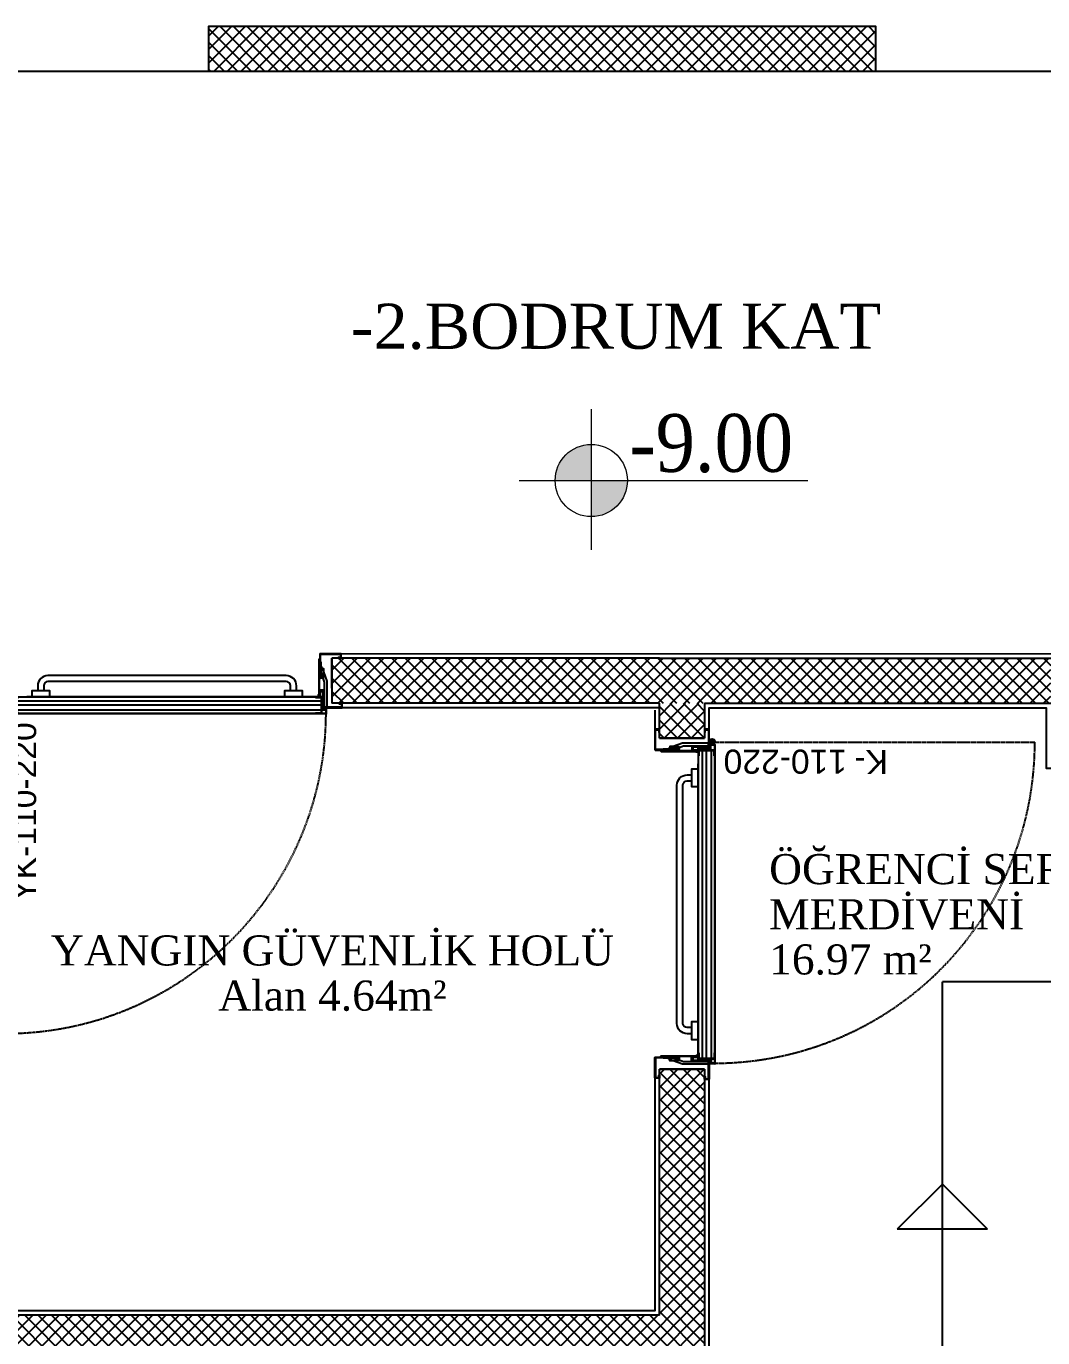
# Model space of a CAD drawing. Header units: millimetres. Extents: x -29311 to -3405, y 28913 to 42880.
# Drawn here: x -8239.8 to -7902, y 40091.9 to 40527.8 of the extents above; entities that cross this region are included whole.
import ezdxf
from ezdxf.enums import TextEntityAlignment as Align

# ---------------------------------------------------------------- set-up
doc = ezdxf.new("R2010")
doc.units = ezdxf.units.MM
doc.linetypes.add('HIDDEN', pattern=[0.375, 0.25, -0.125])
for name, color, linetype in [('1.2 mm sac', 7, 'Continuous'), ('A-DOSEME-GOR0.1', 77, 'Continuous'), ('A-DUVAR', 53, 'Continuous'), ('A-DUVAR-ALCIPAN', 9, 'Continuous'), ('A-DUVAR-TARAMA', 251, 'Continuous'), ('A-KAPI', 214, 'Continuous'), ('A-KAPI-AKSESUAR', 206, 'Continuous'), ('A-KAPI-METAL', 84, 'Continuous'), ('A-KAPI-PROFIL', 206, 'Continuous'), ('A-MERDIVEN', 125, 'Continuous'), ('A-SIVA-IC', 97, 'Continuous'), ('A-YALITIM-ISI', 251, 'BATTING'), ('A-YAZI', 136, 'Continuous'), ('level', 10, 'Continuous'), ('symbol', 8, 'Continuous')]:
    doc.layers.add(name, color=color, linetype=linetype)
doc.layers.add('kot-plan', color=93, linetype='Continuous', lineweight=20)
doc.layers.add('tarama-betonarme', color=252, linetype='Continuous', lineweight=13)
doc.styles.add('malznot', font='times.ttf', dxfattribs={"width": 0.9})
doc.styles.get("Standard").update_dxf_attribs({"font": 'arial.ttf'})
doc.styles.add('YAZ', font='times.ttf', dxfattribs={"height": 0.12})
doc.styles.add('YAZ-50', font='times.ttf', dxfattribs={"width": 0.9})
doc.linetypes.add('BATTING', pattern='A,0.00254,-2.54,[134,ltypeshp.shx,S=2.54,R=0,X=-2.54,Y=0],-5.08,[134,ltypeshp.shx,S=2.54,R=180,X=2.54,Y=0],-2.54', length=10.16254)
pattern_1 = [(45, (-57572.96624000469, 58858.54602812048), (-2.209708691207957, 2.209708691207957), []), (135, (-57572.96624000469, 58858.54602812048), (-2.209708691207957, -2.209708691207957), [])]

# ---------------------------------------------------------------- blocks, each defined once
blk = doc.blocks.new('YANGIN KAPISI5')
at = {"color": 8, "linetype": 'HIDDEN'}
blk.add_lwpolyline([(83929.75272290962, 15624.23903811965), (84036.45752197698, 15624.23903811965, -0.4114384097281424), (83930.76472290479, 15517.5390381196, -0.002371067356934), (83929.75272290962, 15517.53423905231)], format="xyb", dxfattribs=at)
for radius in [1, 0.5, 0.4]:
    blk.add_circle((83929.22917999499, 15624.35903811964), radius)
at = {"linetype": 'ByBlock', "ltscale": 12}
blk.add_arc((83924.71326856165, 15621.67567459741), 0.0344747116547556, 104.5866254000189, 171.4164145744973, dxfattribs=at)
at = {"layer": '1.2 mm sac', "color": 0}
blk.add_line((83928.48917999498, 15621.70903811965), (83924.70458633098, 15621.70903811965), dxfattribs=at)
at = {"layer": 'A-DUVAR'}
for p, q in [((83926.72917999512, 15625.55903811972), (83911.72917999512, 15625.55903811965)), ((83911.72917999512, 15515.55903811972), (83926.72917999512, 15515.55903811972))]:
    blk.add_line(p, q, dxfattribs=at)
for points in [[(83921.72917999442, 15625.55903811964), (83911.72917999495, 15625.55903811964)], [(83921.72917999442, 15515.55903811965), (83911.72917999495, 15515.55903811965)]]:
    blk.add_lwpolyline(points, dxfattribs=at)
at = {"layer": 'A-DUVAR-ALCIPAN', "linetype": 'ByBlock', "ltscale": 12}
for p, q in [((83925.87917999498, 15621.50903811964), (83925.87917999498, 15519.20903811965)), ((83928.87917999508, 15621.50903811964), (83928.879179995, 15517.50903811962))]:
    blk.add_line(p, q, dxfattribs=at)
at = {"layer": 'A-KAPI-AKSESUAR', "ltscale": 12}
for points in [[(83922.52917999496, 15527.35903811962), (83920.92917999483, 15527.35903811962, -0.4142135623730969), (83917.52917999482, 15530.75903811964), (83917.52917999482, 15609.95903811958, -0.4142135623730951), (83920.92917999483, 15613.3590381196), (83922.52917999496, 15613.3590381196)], [(83922.52917999496, 15529.35903811963), (83920.92917999483, 15529.35903811963, -0.4142135623730959), (83919.5291799948, 15530.75903811964), (83919.5291799948, 15609.95903811958, -0.4142135623730951), (83920.92917999483, 15611.3590381196), (83922.52917999496, 15611.3590381196)]]:
    blk.add_lwpolyline(points, format="xyb", dxfattribs=at)
for points in [[(83924.52917999498, 15615.35903811958), (83924.52917999498, 15609.3590381196), (83922.52917999496, 15609.3590381196), (83922.52917999496, 15615.35903811958)], [(83924.52917999498, 15531.35903811962), (83924.52917999498, 15525.35903811963), (83922.52917999496, 15525.35903811963), (83922.52917999496, 15531.35903811962)]]:
    blk.add_lwpolyline(points, close=True, dxfattribs=at)
at = {"layer": 'A-KAPI-METAL'}
for p, q in [((83924.52917999499, 15621.77903811966), (83924.52917999499, 15601.52811836518)), ((83928.45183314732, 15621.85903811964), (83924.609179995, 15621.85903811964)), ((83924.67917999503, 15621.70903811965), (83930.07917999501, 15621.70903811965)), ((83924.67917999503, 15621.70903811965), (83924.67917999503, 15619.70903811962)), ((83924.87917999498, 15621.50903811964), (83929.879179995, 15621.50903811964)), ((83924.87917999498, 15619.70903811962), (83924.87917999498, 15621.50903811964)), ((83928.329179995, 15623.27903811965), (83928.329179995, 15621.91996378206)), ((83928.329179995, 15621.91996378206), (83928.479179995, 15621.91996378206)), ((83930.14917999502, 15623.35903811964), (83928.409179995, 15623.35903811964)), ((83930.07917999501, 15623.20903811962), (83928.479179995, 15623.20903811962)), ((83928.479179995, 15621.89903811964), (83928.479179995, 15623.20903811962)), ((83928.479179995, 15623.16280388455), (83928.62917999498, 15623.16280388455)), ((83928.62917999498, 15623.16280388455), (83928.62917999498, 15621.79636475926)), ((83930.07917999501, 15623.20903811962), (83928.87917999508, 15623.20903811962)), ((83929.879179995, 15619.70903811962), (83929.879179995, 15621.50903811964)), ((83930.07917999501, 15517.50903811962), (83930.07917999501, 15623.20903811962)), ((83930.07917999501, 15621.70903811965), (83930.07917999501, 15619.70903811962)), ((83930.22917999497, 15517.43903811962), (83930.22917999497, 15623.27903811965)), ((83924.52917999498, 15518.93903811962), (83924.52917999499, 15616.99673882454)), ((83924.67917999496, 15519.00903811964), (83924.67917999503, 15619.70903811962)), ((83924.67917999503, 15619.70903811962), (83924.87917999498, 15619.70903811962)), ((83929.879179995, 15619.70903811962), (83930.07917999501, 15619.70903811962)), ((83924.67917999503, 15519.00903811964), (83924.67917999503, 15521.00903811962)), ((83924.87917999498, 15521.00903811962), (83924.67917999503, 15521.00903811962)), ((83924.87917999498, 15519.20903811965), (83924.87917999498, 15521.00903811962)), ((83930.07917999501, 15521.00903811962), (83929.879179995, 15521.00903811962)), ((83929.879179995, 15521.00903811962), (83929.879179995, 15519.20903811965)), ((83930.07917999501, 15519.00903811964), (83930.07917999501, 15521.00903811962)), ((83928.45183314732, 15518.85903811964), (83924.609179995, 15518.85903811964)), ((83924.67917999503, 15519.00903811964), (83930.07917999501, 15519.00903811964)), ((83924.87917999498, 15519.20903811965), (83929.879179995, 15519.20903811965)), ((83928.329179995, 15517.43903811962), (83928.329179995, 15518.79811245721)), ((83928.329179995, 15518.79811245721), (83928.479179995, 15518.79811245721)), ((83930.14917999502, 15517.35903811964), (83928.409179995, 15517.35903811964)), ((83928.479179995, 15518.81903811964), (83928.479179995, 15517.50903811962)), ((83928.479179995, 15517.55527235467), (83928.62917999498, 15517.55527235467)), ((83930.07917999501, 15517.50903811962), (83928.479179995, 15517.50903811962)), ((83928.62917999498, 15517.55527235467), (83928.62917999498, 15518.92171148001)), ((83928.879179995, 15517.50903811962), (83930.07917999501, 15517.50903811962))]:
    blk.add_line(p, q, dxfattribs=at)
for points in [[(83910.22917999496, 15628.45903811963), (83910.22917999496, 15621.65903811964, 0.4142135623730951), (83910.32917999497, 15621.55903811964), (83918.32074403192, 15621.55903811964), (83918.32074403192, 15621.75903811962), (83910.47917999497, 15621.75903811964, -0.4142135623722708), (83910.42917999497, 15621.80903811962), (83910.42917999497, 15628.30903811964, -0.4142135623730951), (83910.47917999497, 15628.35903811963), (83911.47917999496, 15628.35903811963, -0.4142135623730951), (83911.52917999495, 15628.30903811964), (83911.52917999495, 15627.55903811964), (83911.72917999496, 15627.55903811964), (83911.72917999496, 15628.45903811963, 0.4142135623730951), (83911.62917999495, 15628.55903811964), (83910.32917999497, 15628.55903811964, 0.414213562373094)], [(83926.82917999501, 15628.55903811964, 0.4142135623730951), (83926.72917999499, 15628.45903811963), (83926.72917999499, 15627.55903811964), (83926.92917999504, 15627.55903811964), (83926.92917999504, 15628.30903811964, -0.4142135623730951), (83926.97917999497, 15628.35903811963), (83927.97917999497, 15628.35903811963, -0.4142135623730951), (83928.029179995, 15628.30903811964), (83928.029179995, 15622.90903811961, -0.4142135623730951), (83927.97917999497, 15622.85903811962), (83922.52917999496, 15622.85903811962, 0.4142135630664911), (83922.42917999497, 15622.73445018049), (83922.42917999497, 15621.45903811963, 0.4141538492969318), (83922.52915960725, 15621.35903812169), (83923.97917999495, 15621.35743542514), (83913.71811366129, 15621.35903811989), (83912.30465890173, 15621.35903811963), (83913.71811366129, 15621.35903811989), (83913.71811366129, 15621.55903811964), (83912.30465890173, 15621.55903811964, 1), (83912.30465890173, 15621.15903811962), (83924.004448734, 15621.15903811964, 0.9385834297121272), (83923.97917999495, 15621.55743542516), (83922.67917999499, 15621.55903811964, -0.4142135623730744), (83922.629179995, 15621.60903811962), (83922.62917999498, 15622.60515251321, -0.4142135580876706), (83922.67917999423, 15622.65903811961), (83928.12917999497, 15622.65903811965, 0.4142135623730951), (83928.22917999499, 15622.75903811964), (83928.22917999499, 15628.45903811963, 0.4142135623730951), (83928.12917999497, 15628.55903811964)], [(83910.22917999496, 15512.65903811964), (83910.22917999496, 15519.45903811963, -0.4142135623730951), (83910.32917999497, 15519.55903811963), (83918.32074403192, 15519.55903811963), (83918.32074403192, 15519.35903811966), (83910.47917999497, 15519.35903811962, 0.4142135623722708), (83910.42917999497, 15519.30903811963), (83910.42917999497, 15512.80903811964, 0.4142135623730951), (83910.47917999497, 15512.75903811964), (83911.47917999496, 15512.75903811964, 0.4142135623730951), (83911.52917999495, 15512.80903811964), (83911.52917999495, 15513.55903811964), (83911.72917999496, 15513.55903811964), (83911.72917999496, 15512.65903811964, -0.4142135623730951), (83911.62917999495, 15512.55903811964), (83910.32917999497, 15512.55903811964, -0.414213562373094)]]:
    blk.add_lwpolyline(points, format="xyb", close=True, dxfattribs=at)
for centre, radius, start, end in [((83924.609179995, 15621.77903811966), 0.08, 90, 180), ((83928.409179995, 15623.27903811965), 0.08, 90, 180), ((83928.43151094933, 15621.90227994695), 0.0477791519356333, 295.1719391064265, 356.1094781590514), ((83928.54774033513, 15621.79061553394), 0.0816423406992426, 267.7148258263045, 4.038091057959931), ((83930.14917999502, 15623.27903811965), 0.08, 0, 90), ((83924.60917999496, 15518.93903811962), 0.08, 180, 270), ((83928.409179995, 15517.43903811962), 0.08, 180, 270), ((83928.43151094933, 15518.81579629232), 0.0477791519356333, 3.890521840948548, 64.82806089357345), ((83928.54774033513, 15518.92746070532), 0.0816423406992426, 355.96190894204, 92.28517417369551), ((83930.14917999502, 15517.43903811962), 0.08, 270, 0)]:
    blk.add_arc(centre, radius, start, end, dxfattribs=at)
at = {"layer": 'A-KAPI-PROFIL'}
for points in [[(83912.9046589017, 15621.91226649099), (83912.9046589017, 15621.81226649102), (83914.47910414539, 15621.81226649102), (83915.83877177862, 15622.59727096504), (83918.21197685937, 15622.59727096504), (83918.21197685937, 15621.89727096506), (83918.31197685938, 15621.89727096506), (83918.31197685938, 15622.69727096504), (83915.81197685939, 15622.69727096504), (83914.45230922617, 15621.91226649099), (83912.9046589017, 15621.91226649099)], [(83912.9046589017, 15519.20580974828), (83912.9046589017, 15519.30580974826), (83914.47910414539, 15519.30580974826), (83915.83877177862, 15518.52080527424), (83918.21197685937, 15518.52080527424), (83918.21197685937, 15519.22080527422), (83918.31197685938, 15519.22080527422), (83918.31197685938, 15518.42080527423), (83915.81197685939, 15518.42080527423), (83914.45230922617, 15519.20580974828), (83912.9046589017, 15519.20580974828)]]:
    blk.add_lwpolyline(points, dxfattribs=at)
for points in [[(83919.32222490918, 15623.91226649099), (83916.27381548788, 15622.81226649102), (83915.21914669205, 15622.81226649102), (83915.21914669205, 15621.81226649102), (83916.44871816828, 15621.81226649102), (83919.66164702582, 15622.97163232897), (83928.029179995, 15622.97163232897), (83928.02917839716, 15623.91226649099)], [(83919.32222490918, 15517.20580974827), (83916.27381548788, 15518.30580974824), (83915.21914669205, 15518.30580974824), (83915.21914669205, 15519.30580974826), (83916.44871816828, 15519.30580974826), (83919.66164702582, 15518.14644391029), (83928.029179995, 15518.14644391029), (83928.02917839716, 15517.20580974827)]]:
    blk.add_lwpolyline(points, close=True, dxfattribs=at)
at = {"layer": 'A-KAPI-PROFIL', "color": 8}
for points in [[(83923.15332896585, 15621.58467828133, -0.4142135623730951), (83922.95332896581, 15621.78467828132), (83922.95332896581, 15622.43142378804, -0.4142135623625617), (83923.15332896585, 15622.63142378804), (83924.22917999492, 15622.63142378804, -0.4142135623667315), (83924.42917999493, 15622.43142378804), (83924.42917999494, 15621.03019256899, -0.4142135623779645), (83924.32917999497, 15620.93019256897), (83924.03107695452, 15620.93019256897, -1), (83924.03107695452, 15621.13019256898), (83924.17917999496, 15621.13019256897), (83924.17917999496, 15621.58467828134)], [(83923.15332896585, 15518.48527684251, -0.4142135623730951), (83922.95332896581, 15518.6852768425), (83922.95332896581, 15519.33202234923, -0.4142135623627848), (83923.15332896585, 15519.53202234922), (83924.17917999496, 15519.5320223492), (83924.17917999496, 15519.98650806156), (83924.03107695452, 15519.98650806156, -1), (83924.03107695452, 15520.18650806157), (83924.32917999494, 15520.18650806157, -0.4142135623957982), (83924.42917999494, 15520.08650806156), (83924.42917999497, 15518.95903811963), (83924.42917999493, 15518.68527684249, -0.4142135623481605), (83924.22917999492, 15518.48527684251)]]:
    blk.add_lwpolyline(points, format="xyb", close=True, dxfattribs=at)
at = {"layer": 'A-YALITIM-ISI', "linetype": 'BATTING', "ltscale": 0.001}
blk.add_line((83927.379179995, 15519.20903811965), (83927.379179995, 15621.50903811964), dxfattribs=at)
at = {"layer": 'DEFPOINTS', "linetype": 'ByBlock', "ltscale": 12}
for p, q in [((83911.72917999495, 15625.55903811964), (83926.729179995, 15625.55903811972)), ((83911.729179995, 15515.55903811964), (83926.72917999544, 15515.55903811972))]:
    blk.add_line(p, q, dxfattribs=at)
at = {"layer": 'level', "char_height": 8, "width": 13.98692588915583}
for s, insert, attachment_point, rotation in [('110-220', (83933.02716173441, 15621.8719831137), 9, 179.99999999999997), ('K-', (83987.65628610097, 15621.63556927715), 7, 180)]:
    blk.add_mtext(s, dxfattribs=dict(at, insert=insert, attachment_point=attachment_point, rotation=rotation))
blk = doc.blocks.new('KAPIYANGIN')
at = {"color": 8, "linetype": 'HIDDEN'}
blk.add_lwpolyline([(85085.64783953405, 20208.57188627676), (85192.35263860138, 20208.57188627676, 0.4114384097281424), (85086.65983952921, 20315.27188627682, 0.002371067356934), (85085.64783953405, 20315.27668534411)], format="xyb", dxfattribs=at)
for radius in [1, 0.5, 0.4]:
    blk.add_circle((85085.12429661941, 20208.45188627678), radius)
at = {"linetype": 'ByBlock', "ltscale": 12}
blk.add_arc((85080.60838518607, 20211.13524979901), 0.0344747116547556, 188.5835854255376, 255.4133746000063, dxfattribs=at)
at = {"layer": '1.2 mm sac', "color": 0}
blk.add_line((85084.38429661942, 20211.10188627676), (85080.59970295543, 20211.10188627676), dxfattribs=at)
at = {"layer": 'A-DUVAR'}
for points in [[(85077.62429661884, 20317.25188627677), (85067.62429661937, 20317.25188627677)], [(85077.62429661884, 20207.25188627677), (85067.62429661937, 20207.25188627677)]]:
    blk.add_lwpolyline(points, dxfattribs=at)
at = {"layer": 'A-DUVAR-ALCIPAN', "linetype": 'ByBlock', "ltscale": 12}
for p, q in [((85084.77429661951, 20211.30188627677), (85084.77429661942, 20315.30188627679)), ((85081.77429661942, 20211.30188627677), (85081.77429661942, 20313.60188627676))]:
    blk.add_line(p, q, dxfattribs=at)
at = {"layer": 'A-KAPI-AKSESUAR', "ltscale": 12}
for points in [[(85078.42429661937, 20305.4518862768), (85076.82429661923, 20305.4518862768, 0.4142135623730969), (85073.42429661923, 20302.05188627677), (85073.42429661923, 20222.85188627683, 0.4142135623730951), (85076.82429661923, 20219.45188627681), (85078.42429661937, 20219.45188627681)], [(85078.42429661937, 20303.45188627678), (85076.82429661923, 20303.45188627678, 0.4142135623730959), (85075.42429661923, 20302.05188627677), (85075.42429661923, 20222.85188627683, 0.4142135623730951), (85076.82429661923, 20221.45188627681), (85078.42429661937, 20221.45188627681)]]:
    blk.add_lwpolyline(points, format="xyb", dxfattribs=at)
for points in [[(85080.42429661939, 20301.45188627679), (85080.42429661939, 20307.45188627678), (85078.42429661937, 20307.45188627678), (85078.42429661937, 20301.45188627679)], [(85080.42429661939, 20217.45188627682), (85080.42429661939, 20223.45188627681), (85078.42429661937, 20223.45188627681), (85078.42429661937, 20217.45188627682)]]:
    blk.add_lwpolyline(points, close=True, dxfattribs=at)
at = {"layer": 'A-KAPI-METAL'}
for p, q in [((85084.22429661942, 20315.37188627679), (85084.22429661942, 20314.01281193921)), ((85084.22429661942, 20314.01281193921), (85084.37429661943, 20314.01281193921)), ((85086.04429661942, 20315.45188627676), (85084.30429661942, 20315.45188627676)), ((85084.37429661943, 20313.99188627676), (85084.37429661943, 20315.30188627679)), ((85085.97429661942, 20315.30188627679), (85084.37429661943, 20315.30188627679)), ((85084.37429661943, 20315.25565204173), (85084.52429661942, 20315.25565204173)), ((85084.52429661942, 20315.25565204173), (85084.52429661942, 20313.88921291641)), ((85084.77429661942, 20315.30188627679), (85085.97429661942, 20315.30188627679)), ((85085.97429661942, 20315.30188627679), (85085.97429661942, 20209.60188627679)), ((85086.12429661941, 20315.37188627679), (85086.12429661941, 20209.53188627677)), ((85080.42429661939, 20313.87188627679), (85080.42429661941, 20215.81418557186)), ((85084.34694977175, 20313.95188627676), (85080.50429661943, 20313.95188627676)), ((85080.57429661944, 20313.80188627677), (85085.97429661942, 20313.80188627677)), ((85080.57429661944, 20313.80188627677), (85080.57429661944, 20311.80188627679)), ((85080.57429661941, 20313.80188627677), (85080.57429661944, 20213.10188627679)), ((85080.77429661942, 20311.80188627679), (85080.57429661944, 20311.80188627679)), ((85080.77429661942, 20313.60188627676), (85085.77429661942, 20313.60188627676)), ((85080.77429661942, 20313.60188627676), (85080.77429661942, 20311.80188627679)), ((85085.77429661942, 20311.80188627679), (85085.77429661942, 20313.60188627676)), ((85085.97429661942, 20311.80188627679), (85085.77429661942, 20311.80188627679)), ((85085.97429661942, 20313.80188627677), (85085.97429661942, 20311.80188627679)), ((85080.42429661941, 20211.03188627674), (85080.42429661941, 20231.28280603124)), ((85084.34694977175, 20210.95188627676), (85080.50429661943, 20210.95188627676)), ((85080.57429661944, 20213.10188627679), (85080.77429661942, 20213.10188627679)), ((85080.57429661944, 20211.10188627676), (85080.57429661944, 20213.10188627679)), ((85080.57429661944, 20211.10188627676), (85085.97429661942, 20211.10188627676)), ((85080.77429661942, 20213.10188627679), (85080.77429661942, 20211.30188627677)), ((85080.77429661942, 20211.30188627677), (85085.77429661942, 20211.30188627677)), ((85084.22429661942, 20209.53188627677), (85084.22429661942, 20210.89096061435)), ((85084.22429661942, 20210.89096061435), (85084.37429661943, 20210.89096061435)), ((85086.04429661942, 20209.45188627679), (85084.30429661942, 20209.45188627679)), ((85084.37429661943, 20210.91188627677), (85084.37429661943, 20209.60188627679)), ((85084.37429661943, 20209.64812051187), (85084.52429661942, 20209.64812051187)), ((85085.97429661942, 20209.60188627679), (85084.37429661943, 20209.60188627679)), ((85084.52429661942, 20209.64812051187), (85084.52429661942, 20211.01455963715)), ((85085.97429661942, 20209.60188627679), (85084.77429661951, 20209.60188627679)), ((85085.77429661942, 20213.10188627679), (85085.97429661942, 20213.10188627679)), ((85085.77429661942, 20213.10188627679), (85085.77429661942, 20211.30188627677)), ((85085.97429661942, 20211.10188627676), (85085.97429661942, 20213.10188627679))]:
    blk.add_line(p, q, dxfattribs=at)
for points in [[(85066.12429661938, 20320.15188627676), (85066.12429661938, 20313.35188627679, 0.4142135623730951), (85066.22429661939, 20313.25188627678), (85074.21586065633, 20313.25188627678), (85074.21586065633, 20313.45188627675), (85066.37429661938, 20313.4518862768, -0.4142135623722708), (85066.32429661938, 20313.5018862768), (85066.32429661938, 20320.00188627677, -0.4142135623730951), (85066.37429661938, 20320.05188627676), (85067.37429661938, 20320.05188627676, -0.4142135623730951), (85067.42429661937, 20320.00188627677), (85067.42429661937, 20319.25188627677), (85067.62429661938, 20319.25188627677), (85067.62429661938, 20320.15188627676, 0.4142135623730951), (85067.5242966194, 20320.25188627677), (85066.22429661939, 20320.25188627677, 0.414213562373094)], [(85082.72429661942, 20320.65188627676, 0.4142135623730951), (85082.62429661941, 20320.55188627676), (85082.62429661941, 20319.65188627676), (85082.82429661944, 20319.65188627676), (85082.82429661944, 20320.40188627676, -0.4142135623730951), (85082.87429661941, 20320.45188627675), (85083.87429661943, 20320.45188627675, -0.4142135623730951), (85083.92429661943, 20320.40188627676), (85083.92429661943, 20314.60188627674, -0.4142135623730951), (85083.87429661943, 20314.55188627676), (85078.32429661942, 20314.55188627676, 0.4142135630664911), (85078.22429661942, 20314.42729833765), (85078.22429661937, 20313.15188627676, 0.4141538492969318), (85078.32427623165, 20313.05188627884), (85079.87429661938, 20313.05028358228), (85069.61323028571, 20313.05188627702), (85068.19977552614, 20313.05188627676), (85069.61323028571, 20313.05188627702), (85069.61323028571, 20313.25188627678), (85068.19977552614, 20313.25188627678, 1), (85068.19977552614, 20312.85188627675), (85079.89956535847, 20312.85188627677, 0.9385834297121272), (85079.87429661938, 20313.25028358229), (85078.47429661942, 20313.25188627678, -0.4142135623730744), (85078.42429661943, 20313.30188627677), (85078.42429661937, 20314.29800067037, -0.4142135580876706), (85078.47429661866, 20314.35188627674), (85084.02429661942, 20314.35188627679, 0.4142135623730951), (85084.12429661941, 20314.45188627678), (85084.12429661941, 20320.55188627676, 0.4142135623730951), (85084.02429661942, 20320.65188627676)], [(85066.12429661938, 20204.35188627679), (85066.12429661938, 20211.15188627676, -0.4142135623730951), (85066.22429661939, 20211.25188627677), (85074.21586065633, 20211.25188627677), (85074.21586065633, 20211.05188627679), (85066.37429661938, 20211.05188627676, 0.4142135623722708), (85066.32429661938, 20211.00188627678), (85066.32429661938, 20204.50188627677, 0.4142135623730951), (85066.37429661938, 20204.45188627678), (85067.37429661938, 20204.45188627678, 0.4142135623730951), (85067.42429661937, 20204.50188627677), (85067.42429661937, 20205.25188627677), (85067.62429661938, 20205.25188627677), (85067.62429661938, 20204.35188627679, -0.4142135623730951), (85067.5242966194, 20204.25188627677), (85066.22429661939, 20204.25188627677, -0.414213562373094)], [(85082.72429661942, 20204.25188627677, -0.4142135623730951), (85082.62429661941, 20204.35188627679), (85082.62429661941, 20205.25188627677), (85082.82429661944, 20205.25188627677), (85082.82429661944, 20204.50188627677, 0.4142135623730951), (85082.87429661941, 20204.45188627678), (85083.87429661943, 20204.45188627678, 0.4142135623730951), (85083.92429661943, 20204.50188627677), (85083.92429661943, 20209.90188627681, 0.4142135623730951), (85083.87429661943, 20209.95188627679), (85078.42429661937, 20209.95188627679, -0.4142135630664911), (85078.32429661942, 20210.07647421591), (85078.32429661942, 20211.35188627679, -0.4141538492969318), (85078.42427623169, 20211.45188627473), (85079.87429661938, 20211.45348897127), (85069.61323028571, 20211.45188627652), (85068.19977552614, 20211.45188627679), (85069.61323028571, 20211.45188627652), (85069.61323028571, 20211.25188627677), (85068.19977552614, 20211.25188627677, -1), (85068.19977552614, 20211.65188627679), (85079.89956535843, 20211.65188627676, -0.9385834297121272), (85079.87429661938, 20211.25348897125), (85078.57429661941, 20211.25188627677, 0.4142135623730744), (85078.52429661942, 20211.20188627679), (85078.52429661942, 20210.20577188318, 0.4142135580876706), (85078.57429661864, 20210.15188627681), (85084.02429661942, 20210.15188627676, -0.4142135623730951), (85084.12429661941, 20210.05188627676), (85084.12429661941, 20204.35188627679, -0.4142135623730951), (85084.02429661942, 20204.25188627677)]]:
    blk.add_lwpolyline(points, format="xyb", close=True, dxfattribs=at)
for centre, radius, start, end in [((85084.30429661942, 20315.37188627679), 0.08, 90, 180), ((85084.32662757376, 20313.99512810409), 0.0477791519356333, 295.1719391064028, 356.1094781590541), ((85086.04429661942, 20315.37188627679), 0.08, 0, 90), ((85080.5042966194, 20313.87188627679), 0.08, 90, 180), ((85084.44285695955, 20313.8834636911), 0.0816423406992426, 267.7148258263045, 4.038091057983784), ((85080.50429661943, 20211.03188627674), 0.08, 180, 270), ((85084.30429661942, 20209.53188627677), 0.08, 180, 270), ((85084.32662757376, 20210.90864444947), 0.0477791519356333, 3.890521840945897, 64.82806089359704), ((85084.44285695955, 20211.02030886246), 0.0816423406992426, 355.9619089420162, 92.28517417369551), ((85086.04429661942, 20209.53188627677), 0.08, 270, 0)]:
    blk.add_arc(centre, radius, start, end, dxfattribs=at)
at = {"layer": 'A-KAPI-PROFIL'}
for points in [[(85068.79977552612, 20313.60511464814), (85068.79977552612, 20313.50511464815), (85070.37422076982, 20313.50511464815), (85071.73388840308, 20314.29011912217), (85074.1070934838, 20314.29011912217), (85074.1070934838, 20313.59011912218), (85074.20709348383, 20313.59011912218), (85074.20709348383, 20314.39011912219), (85071.70709348381, 20314.39011912219), (85070.34742585059, 20313.60511464814), (85068.79977552612, 20313.60511464814)], [(85068.79977552612, 20210.89865790543), (85068.79977552612, 20210.99865790539), (85070.37422076982, 20210.99865790539), (85071.73388840308, 20210.21365343137), (85074.1070934838, 20210.21365343137), (85074.1070934838, 20210.91365343135), (85074.20709348383, 20210.91365343135), (85074.20709348383, 20210.11365343138), (85071.70709348381, 20210.11365343138), (85070.34742585059, 20210.89865790543), (85068.79977552612, 20210.89865790543)]]:
    blk.add_lwpolyline(points, dxfattribs=at)
for points in [[(85075.2173415336, 20315.60511464814), (85072.1689321123, 20314.50511464816), (85071.11426331647, 20314.50511464816), (85071.11426331647, 20313.50511464815), (85072.3438347927, 20313.50511464815), (85075.55676365024, 20314.66448048611), (85083.92429661943, 20314.66448048611), (85083.92429502157, 20315.60511464814)], [(85075.2173415336, 20208.89865790543), (85072.1689321123, 20209.99865790539), (85071.11426331647, 20209.99865790539), (85071.11426331647, 20210.99865790539), (85072.3438347927, 20210.99865790539), (85075.55676365024, 20209.83929206745), (85083.92429661943, 20209.83929206745), (85083.92429502157, 20208.89865790543)]]:
    blk.add_lwpolyline(points, close=True, dxfattribs=at)
at = {"layer": 'A-KAPI-PROFIL', "color": 8}
for points in [[(85079.04844559028, 20314.3256475539, 0.4142135623730951), (85078.84844559028, 20314.12564755392), (85078.84844559028, 20313.47890204719, 0.4142135623627848), (85079.04844559028, 20313.27890204719), (85080.07429661938, 20313.27890204721), (85080.07429661938, 20312.82441633485), (85079.92619357894, 20312.82441633485, 1), (85079.92619357894, 20312.62441633485), (85080.22429661936, 20312.62441633485, 0.4142135623957982), (85080.32429661936, 20312.72441633486), (85080.32429661938, 20313.85188627679), (85080.32429661936, 20314.12564755392, 0.4142135623481605), (85080.12429661932, 20314.3256475539)], [(85079.04844559028, 20211.22624611509, 0.4142135623730951), (85078.84844559028, 20211.02624611509), (85078.84844559028, 20210.37950060838, 0.4142135623625617), (85079.04844559028, 20210.17950060838), (85080.12429661932, 20210.17950060838, 0.4142135623667315), (85080.32429661936, 20210.37950060838), (85080.32429661936, 20211.78073182742, 0.4142135623779645), (85080.22429661937, 20211.88073182744), (85079.92619357894, 20211.88073182744, 1), (85079.92619357894, 20211.68073182743), (85080.07429661938, 20211.68073182745), (85080.07429661938, 20211.22624611507)]]:
    blk.add_lwpolyline(points, format="xyb", close=True, dxfattribs=at)
at = {"layer": 'A-YALITIM-ISI', "linetype": 'BATTING', "ltscale": 0.001}
blk.add_line((85083.27429661942, 20313.60188627676), (85083.27429661942, 20211.30188627677), dxfattribs=at)
at = {"layer": 'DEFPOINTS', "linetype": 'ByBlock', "ltscale": 12}
for p, q in [((85067.62429661943, 20317.25188627677), (85082.62429661986, 20317.2518862767)), ((85067.62429661937, 20207.25188627677), (85082.62429661943, 20207.2518862767))]:
    blk.add_line(p, q, dxfattribs=at)
at = {"layer": 'level', "insert": (85088.92227835883, 20210.93894128272), "char_height": 8, "width": 57.53617058781674, "attachment_point": 3, "rotation": 180.00000000000003}
blk.add_mtext('YK-110-220', dxfattribs=at)
blk = doc.blocks.new('oking')
at = {"layer": 'symbol'}
for p, q in [((99299.11092254132, 28222.37050586866), (99299.11092254132, 28192.37050586865)), ((99299.11092254132, 28222.37050586866), (99314.11092254132, 28207.37050586865)), ((99314.11092254132, 28207.37050586865), (99299.11092254132, 28192.37050586865))]:
    blk.add_line(p, q, dxfattribs=at)
blk = doc.blocks.new('3r3')
at = {"layer": 'symbol'}
for p in [(0, 0), (376.3041377991904, 163.7499999998181)]:
    blk.add_line(p, (0, 163.7499999998181), dxfattribs=at)
at = {"layer": 'symbol', "xscale": -1, "rotation": 270}
blk.add_blockref('oking', (-28207.37050586869, -99217.59707751776), dxfattribs=at)

msp = doc.modelspace()

# ---------------------------------------------------------------- hatches: boundary and pattern name
at = {"layer": 'A-DUVAR-TARAMA'}
h = msp.add_hatch(dxfattribs=at)
h.set_pattern_fill('ANSI37', color=256, angle=-90.00000000000001, style=0)
h.set_pattern_definition([(315, (-29313.04149601466, 126736.2066686906), (2.245064030267287, 2.245064030267287), []), (44.99999999999999, (-29313.04149601466, 126736.2066686906), (-2.245064030267287, 2.245064030267287), [])])
h.paths.add_polyline_path([(-8179.141287739487, 40512.768131374), (-8179.141287739487, 40527.76813137397), (-7957.641287739576, 40527.76813137397), (-7957.641287739576, 40512.768131374)])
h = msp.add_hatch(dxfattribs=at)
h.set_pattern_fill('ANSI37', color=256, scale=25, style=0)
h.set_pattern_definition(pattern_1)
h.paths.add_polyline_path([(-8138.238796419184, 40317.76813137176), (-8138.238796419184, 40302.76813137421), (-7899.411310289745, 40302.76813137421), (-7899.411310289745, 40317.76813137176)])
h = msp.add_hatch(dxfattribs=at)
h.set_pattern_fill('ANSI37', color=256, style=0)
h.set_pattern_definition([(45, (-8014.411310291376, 40291.19025575965), (-2.245064030267287, 2.245064030267287), []), (135, (-8014.411310291376, 40291.19025575965), (-2.245064030267287, -2.245064030267287), [])])
h.paths.add_polyline_path([(-8014.411310291376, 40291.19025575965), (-8014.411310291376, 40302.76813137421), (-8029.411310291727, 40302.76813137421), (-8029.411310291685, 40291.19025575956)])
h = msp.add_hatch(dxfattribs=at)
h.set_pattern_fill('ANSI37', color=256, scale=25, style=0)
h.set_pattern_definition(pattern_1)
h.paths.add_polyline_path([(-8014.411310291494, 40181.19025575965), (-8029.411310291236, 40181.19025575965), (-8029.411310290816, 40099.43951845399), (-8257.641287739578, 40099.43951845399), (-8257.641287739578, 40282.76813137414), (-8272.641287739578, 40282.76813137414), (-8272.641287739578, 40084.43951845398), (-8277.641287739494, 40084.43951845398), (-8029.411310290736, 40084.43951845398), (-8029.411310290585, 40041.8901306169), (-8014.411310291616, 40041.8901306169)])
h.paths.add_polyline_path([(-8014.411310291616, 40041.8901306169), (-8029.411310290494, 40041.8901306169), (-8029.411310290156, 39962.76813137414), (-8014.411310291727, 39962.76813137414)])
at = {"layer": 'kot-plan'}
h = msp.add_hatch(color=256, dxfattribs=at)
h.paths.add_polyline_path([(-8052.081543076436, 40376.80384145005), (-8052.081543076436, 40388.80384145005, 0.4142135623730854), (-8064.081543076427, 40376.80384145005)])
h.paths.add_polyline_path([(-8052.081543076436, 40364.80384145004, 0.4142135623731242), (-8040.081543076427, 40376.80384145005), (-8052.081543076436, 40376.80384145005)])
at = {"layer": 'tarama-betonarme'}
h = msp.add_hatch(dxfattribs=at)
h.set_pattern_fill('ANSI35', color=256, scale=25, style=0)
h.set_pattern_definition([(45, (-57572.96624000469, 54657.01657116164), (-4.419417382415921, 4.419417382415921), []), (45, (-57568.54682262972, 54657.01657116164), (-4.419417382415921, 4.419417382415921), [7.8125, -1.5625, 0, -1.5625])])
edge = h.paths.add_edge_path()
edge.add_line((-7454.411310290096, 40282.76813137421), (-7454.411310289395, 40097.76813137423))
edge.add_line((-7454.411310289395, 40097.76813137423), (-7224.411310289386, 40097.76813137423))
edge.add_line((-7224.411310289386, 40097.76813137423), (-7224.411310289386, 40072.76813137421))
edge.add_line((-7224.411310289386, 40072.76813137421), (-7454.411310289395, 40072.76813137421))
edge.add_line((-7454.411310289395, 40072.76813137421), (-7454.411310289395, 39882.76813137423))
edge.add_line((-7454.411310289395, 39882.76813137423), (-7224.411310289386, 39882.76813137423))
edge.add_line((-7224.411310289386, 39882.76813137423), (-7224.411310289386, 39847.76813137414))
edge.add_line((-7224.411310289386, 39847.76813137414), (-7489.411310290336, 39847.76813137621))
edge.add_line((-7489.411310290336, 39847.76813137621), (-7489.411310290025, 39927.76813137414))
edge.add_line((-7489.411310290025, 39927.76813137414), (-7994.411310290096, 39927.76813137414))
edge.add_line((-7994.411310290096, 39927.76813137414), (-7994.411310290096, 39847.76813137405))
edge.add_line((-7994.411310290096, 39847.76813137405), (-8029.411310290187, 39847.76813137396))
edge.add_line((-8029.411310290187, 39847.76813137396), (-8029.411310290187, 39962.76813137414))
edge.add_line((-8029.411310290187, 39962.76813137414), (-7489.411310290025, 39962.76813137414))
edge.add_line((-7489.411310290025, 39962.76813137414), (-7489.411310290025, 40317.76813137423))
edge.add_line((-7489.411310290025, 40317.76813137423), (-7224.411310289386, 40317.76813137423))
edge.add_line((-7224.411310289386, 40317.76813137423), (-7224.411310289386, 40282.76813137421))
edge.add_line((-7224.411310289386, 40282.76813137421), (-7249.711310289444, 40282.76813137421))
edge.add_line((-7249.711310289444, 40282.76813137421), (-7454.411310290096, 40282.76813137421))
edge.add_line((-7454.411310290096, 40282.76813137421), (-7454.411310289395, 40097.76813137423))

# ---------------------------------------------------------------- linework, layer by layer
at = {"layer": 'A-DOSEME-GOR0.1'}
msp.add_line((-6616.141287739667, 40512.768131374), (-8257.641287739578, 40512.76813137414), dxfattribs=at)
at = {"layer": 'A-DUVAR'}
for p, q in [((-8029.411310291805, 40317.76813137176), (-8138.238796419184, 40317.76813137176)), ((-8029.411310290125, 40317.76813137176), (-8009.411310289695, 40317.76813137423)), ((-8009.411310289695, 40317.76813137423), (-7899.411310289717, 40317.76813137421)), ((-8029.411310291805, 40302.76813137176), (-8138.238796419184, 40302.76813137176)), ((-8029.411310291685, 40291.19025575955), (-8029.411310291727, 40302.76813137421)), ((-8014.411310291376, 40302.76813137421), (-8014.411310291376, 40291.19025575961)), ((-8014.411310291376, 40302.76813137423), (-7899.411310289717, 40302.76813137421)), ((-8029.411310290816, 40099.43951845399), (-8029.411310291176, 40181.19025575965)), ((-8014.411310291494, 40181.19025575965), (-8014.411310291727, 39962.76813137416)), ((-8029.411310290816, 40099.43951845399), (-8257.641287739578, 40099.43951845399))]:
    msp.add_line(p, q, dxfattribs=at)
msp.add_lwpolyline([(-8179.141287739487, 40512.768131374), (-8179.141287739487, 40527.76813137397), (-7957.641287739576, 40527.76813137397), (-7957.641287739576, 40512.768131374)], close=True, dxfattribs=at)
for points in [[(-8138.238796419184, 40317.76813137176), (-8138.238796419184, 40302.76813137176)], [(-8014.411310291795, 40291.19025575965), (-8029.411310291685, 40291.19025575965)], [(-8014.411310291365, 40181.19025575965), (-8029.411310291176, 40181.19025575965)]]:
    msp.add_lwpolyline(points, dxfattribs=at)
at = {"layer": 'A-KAPI-METAL'}
msp.add_lwpolyline([(-8014.311310291796, 40177.79025575957, -0.4142135623730951), (-8014.411310291818, 40177.89025575954), (-8014.411310291818, 40178.79025575957), (-8014.211310291766, 40178.79025575957), (-8014.211310291766, 40178.04025575956, 0.4142135623730951), (-8014.161310291827, 40177.99025575958), (-8013.161310291827, 40177.99025575958, 0.4142135623730951), (-8013.111310291795, 40178.04025575956), (-8013.111310291795, 40183.84025575956, 0.4142135623730951), (-8013.161310291827, 40183.89025575954), (-8018.711310291834, 40183.89025575954, -0.4142135630664911), (-8018.811310291805, 40184.01484369868), (-8018.811310291854, 40185.29025575957, -0.4141538492969318), (-8018.711330679576, 40185.39025575749), (-8017.161310291827, 40185.39185845404), (-8027.422376625516, 40185.3902557593), (-8028.835831385077, 40185.39025575954), (-8027.422376625516, 40185.3902557593), (-8027.422376625516, 40185.19025575955), (-8028.835831385077, 40185.19025575955, -1), (-8028.835831385077, 40185.59025575956), (-8017.136041552754, 40185.59025575956, -0.9385834297121272), (-8017.161310291827, 40185.19185845403), (-8018.561310291805, 40185.19025575955, 0.4142135623730744), (-8018.611310291795, 40185.14025575954), (-8018.611310291844, 40184.14414136595, 0.4142135580876706), (-8018.561310292567, 40184.09025575958), (-8013.011310291835, 40184.09025575954, -0.4142135623730951), (-8012.911310291818, 40183.99025575954), (-8012.911310291818, 40177.89025575954, -0.4142135623730951), (-8013.011310291835, 40177.79025575957)], format="xyb", close=True, dxfattribs=at)
at = {"layer": 'A-SIVA-IC'}
for points in [[(-8138.238796419184, 40319.27605537081), (-7363.805505817925, 40319.26813137373)], [(-8030.911310291727, 40181.19025575965), (-8030.911310291727, 40100.93951845399), (-8256.141287739578, 40100.93951845399), (-8256.141287739578, 40281.26813137414), (-8256.141287739578, 40281.26813137414), (-8256.141287739578, 40301.26813137176), (-8250.238796419217, 40301.26813137176)], [(-8029.411310291718, 40301.26813137176), (-8138.238796419228, 40301.26813136964)], [(-8012.911310291805, 40291.19025575956), (-8012.911310291436, 40301.26813137421), (-7900.911310289717, 40301.26813137421), (-7900.911310289717, 40281.26813137405), (-7597.911310290096, 40281.26813137405), (-7597.911310290066, 40296.26813137429), (-7490.911310290025, 40296.26813137421)], [(-8030.911310291727, 40300.44099882753), (-8030.911310291727, 40291.19025575965)], [(-7490.911310290025, 40296.26813137421), (-7490.911310290025, 39964.26813137414), (-8012.911310291727, 39964.26813137414), (-8012.911310291376, 40181.19025575965)]]:
    msp.add_lwpolyline(points, dxfattribs=at)
at = {"layer": 'kot-plan'}
for p, q in [((-8052.081543076436, 40400.51719369322), (-8052.081543076436, 40353.73098411211)), ((-8076.081543076427, 40376.80384145001), (-7980.081543076427, 40376.80384145001)), ((-8040.081543076427, 40376.80384145001), (-8028.081543076436, 40376.80384145001))]:
    msp.add_line(p, q, dxfattribs=at)
msp.add_circle((-8052.081543076436, 40376.80384145001), 12, dxfattribs=at)

# ---------------------------------------------------------------- block references
at = {"layer": 'A-KAPI', "rotation": 270}
msp.add_blockref('KAPIYANGIN', (-28455.49068269594, 125385.3924279895), dxfattribs=at)
at = {"layer": 'A-KAPI'}
msp.add_blockref('YANGIN KAPISI5', (-91941.1404902868, 24665.63121763991), dxfattribs=at)
at = {"layer": 'A-MERDIVEN'}
msp.add_blockref('3r3', (-7935.411310290096, 40046.51813137423), dxfattribs=at)

# ---------------------------------------------------------------- texts
at = {"layer": 'A-YAZI'}
for s, height, style, p in [('-2.BODRUM KAT ', 15, 'YAZ-50', (-8041.033294430694, 40420.57784867806)), ('YANGIN GÜVENLİK HOLÜ', 10, 'YAZ', (-8138.078682379266, 40215.65087138409)), ('Alan 4.64m²', 10, 'YAZ', (-8138.078682379266, 40200.65087138409))]:
    msp.add_text(s, height=height, dxfattribs=dict(at, style=style)).set_placement(p, align=Align.CENTER)
at = {"layer": 'A-YAZI', "insert": (-7992.973794604444, 40267.68150081149), "char_height": 10, "width": 175.9417259602134, "attachment_point": 1, "line_spacing_factor": 0.9, "style": 'YAZ'}
msp.add_mtext('\\PÖĞRENCİ SERVİS \\PMERDİVENİ\\P16.97 m²', dxfattribs=at)
at = {"layer": 'kot-plan', "style": 'malznot', "width": 0.9}
msp.add_text('-9.00', height=19.200096, dxfattribs=at).set_placement((-8039.370236575425, 40379.69915644494))

doc.saveas('drawing.dxf')
